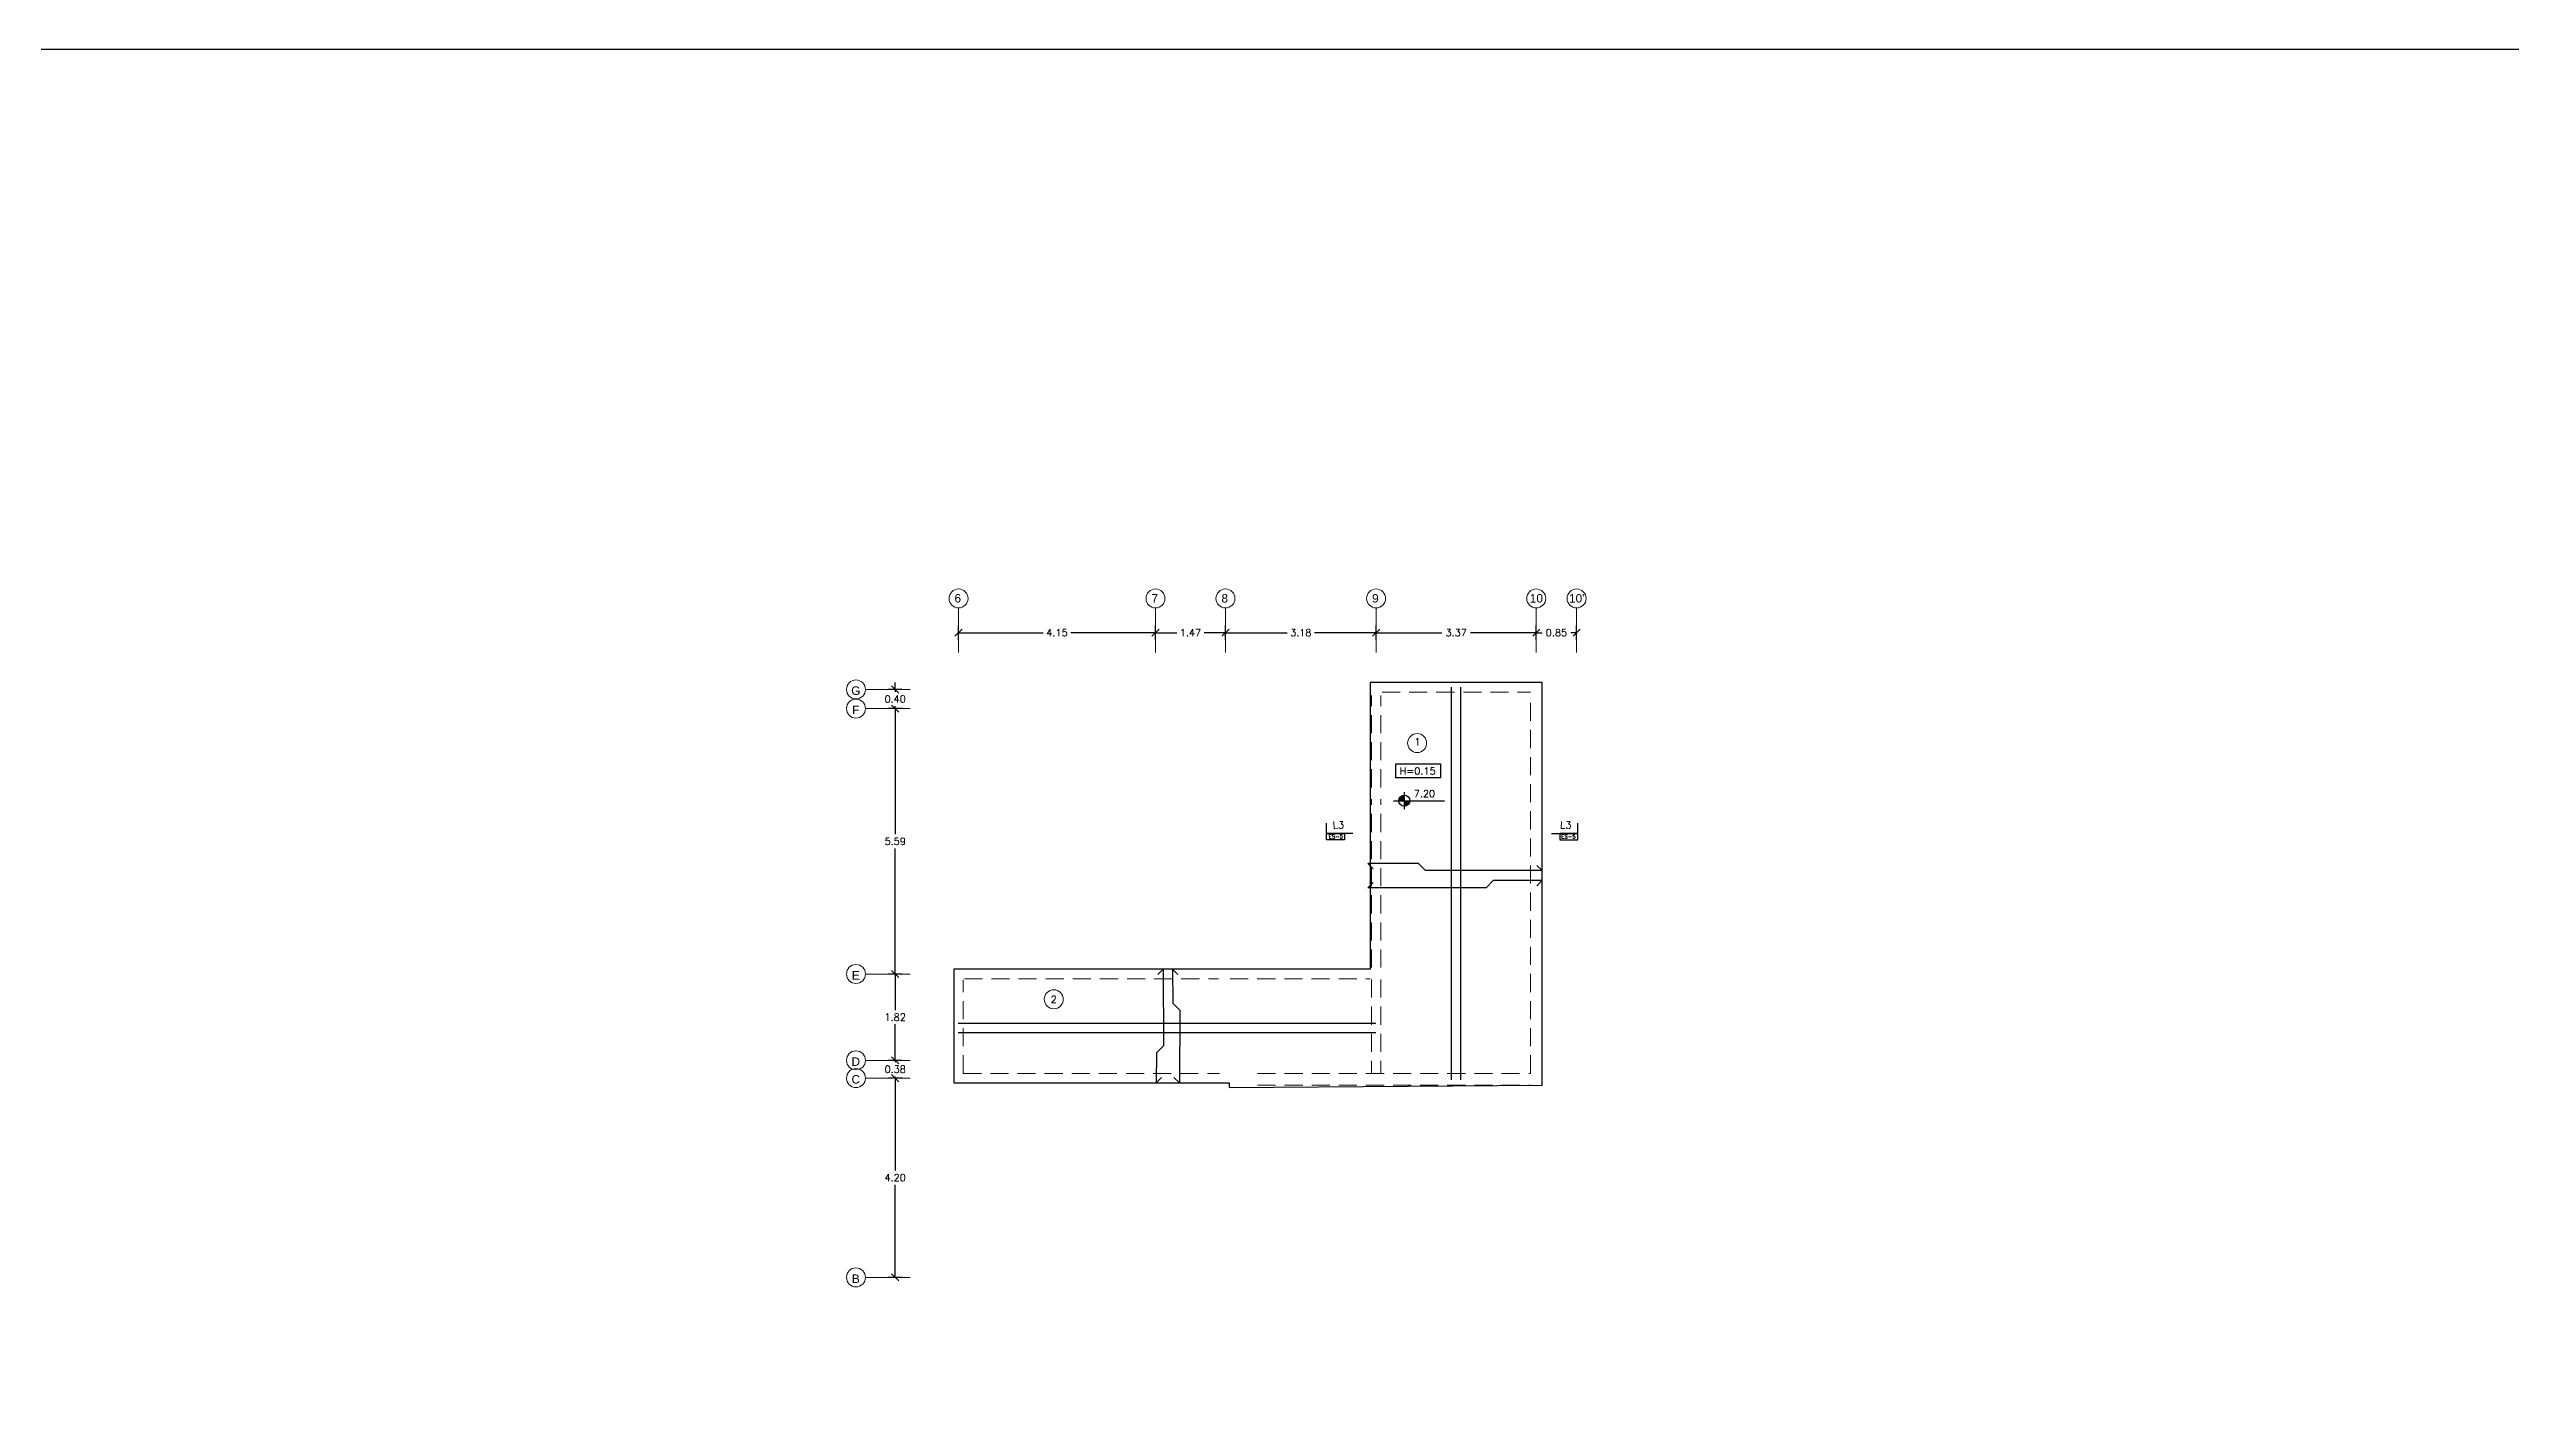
# Model space of a CAD drawing. Header units: metres. Extents: x -44 to 358, y -286 to 66.
# Drawn here: x 56.3 to 108.1, y -41 to -12.4 of the extents above; entities that cross this region are included whole.
import ezdxf
from ezdxf.enums import TextEntityAlignment as Align

# ---------------------------------------------------------------- set-up
doc = ezdxf.new("R2010")
doc.units = ezdxf.units.M
doc.header["$LTSCALE"] = 0.3
doc.header["$PDMODE"] = 3
doc.linetypes.add('Grid Line 1_2_', pattern=[22.225, 12.7, -3.175, 3.175, -3.175])
doc.linetypes.add('HIDDEN', pattern=[9.525, 6.35, -3.175])
for name, color, linetype, lineweight in [('0-S-GRID', 1, 'Continuous', 9), ('0-S-GRID-IDEN', 1, 'Continuous', 9), ('Columnas', 7, 'Continuous', 18), ('Cotas de elevación', 7, 'Continuous', 9), ('VIGAS', 1, 'HIDDEN', 15)]:
    doc.layers.add(name, color=color, linetype=linetype, lineweight=lineweight)
for name, color, linetype in [('ACERO', 5, 'Continuous'), ('BP', 3, 'Continuous'), ('DIMTEXTO', 4, 'Continuous'), ('TEXTOS', 4, 'Continuous')]:
    doc.layers.add(name, color=color, linetype=linetype)
doc.styles.add('Arial_2', font='arial.ttf', dxfattribs={"height": 0.2})
doc.styles.add('SMPLEX', font='simplex.shx')
doc.dimstyles.new('DIM-75', dxfattribs={"dimscale": 0.75, "dimtxt": 0.2, "dimasz": 0.2, "dimexe": 0.2, "dimexo": 0.2, "dimgap": 0.1, "dimtad": 0, "dimtih": 1, "dimtoh": 1, "dimzin": 0, "dimdsep": 46, "dimtxsty": 'SMPLEX', "dimblk1": 'OBLIQUE', "dimblk2": 'OBLIQUE', "dimsah": 1, "dimcen": 0.2, "dimclrd": 4, "dimclre": 4, "dimclrt": 4, "dimadec": 0, "dimazin": 0, "dimtfac": 1, "dimtmove": 0, "dimatfit": 3, "dimldrblk": 'OBLIQUE', "dimfxl": 0.2, "dimfxlon": 1, "dimtfill": 1, "dimtolj": 1, "dimtzin": 0, "dimarcsym": 0})

# ---------------------------------------------------------------- blocks, each defined once
blk = doc.blocks.new('_OBLIQUE')
at = {"color": 0, "linetype": 'ByBlock'}
blk.add_line((-0.5, -0.5), (0.5, 0.5), dxfattribs=at)
blk = doc.blocks.new('*D948')
at = {"layer": 'DEFPOINTS', "color": 0, "ltscale": 0.05, "transparency": 16777216}
for p in [(79.567, -24.729), (75.416, -25.146), (79.567, -25.146)]:
    blk.add_point(p, dxfattribs=at)
at = {"layer": 'DIMTEXTO', "color": 4, "lineweight": -2, "ltscale": 0.05, "transparency": 16777216}
for p, q in [((75.416, -24.879), (75.416, -24.579)), ((75.416, -24.729), (77.202, -24.729)), ((79.567, -24.729), (77.781, -24.729)), ((79.567, -24.879), (79.567, -24.579))]:
    blk.add_line(p, q, dxfattribs=at)
at = {"layer": 'DIMTEXTO', "color": 4, "lineweight": -2, "ltscale": 0.05, "transparency": 16777216, "xscale": 0.15, "yscale": 0.15, "zscale": 0.15, "rotation": 180}
blk.add_blockref('_OBLIQUE', (75.416, -24.729), dxfattribs=at)
at = {"layer": 'DIMTEXTO', "color": 4, "lineweight": -2, "ltscale": 0.05, "transparency": 16777216, "xscale": 0.15, "yscale": 0.15, "zscale": 0.15}
blk.add_blockref('_OBLIQUE', (79.567, -24.729), dxfattribs=at)
at = {"layer": 'DIMTEXTO', "color": 4, "ltscale": 0.05, "transparency": 16777216, "insert": (77.491, -24.729), "char_height": 0.15, "attachment_point": 5, "style": 'SMPLEX', "bg_fill": 3, "box_fill_scale": 1.1, "bg_fill_color": 256, "bg_fill_true_color": 13158600, "bg_fill_transparency": 0}
blk.add_mtext('\\A1;4.15', dxfattribs=at)
blk = doc.blocks.new('*D944')
at = {"layer": 'DEFPOINTS', "color": 0, "ltscale": 0.2, "transparency": 16777216}
for p in [(81.041, -24.729), (79.567, -25.146), (81.041, -25.146)]:
    blk.add_point(p, dxfattribs=at)
at = {"layer": 'DIMTEXTO', "color": 4, "lineweight": -2, "ltscale": 0.2, "transparency": 16777216}
for p, q in [((79.567, -24.879), (79.567, -24.579)), ((79.567, -24.729), (80.015, -24.729)), ((81.041, -24.729), (80.593, -24.729)), ((81.041, -24.879), (81.041, -24.579))]:
    blk.add_line(p, q, dxfattribs=at)
at = {"layer": 'DIMTEXTO', "color": 4, "lineweight": -2, "ltscale": 0.2, "transparency": 16777216, "xscale": 0.15, "yscale": 0.15, "zscale": 0.15, "rotation": 180}
blk.add_blockref('_OBLIQUE', (79.567, -24.729), dxfattribs=at)
at = {"layer": 'DIMTEXTO', "color": 4, "lineweight": -2, "ltscale": 0.2, "transparency": 16777216, "xscale": 0.15, "yscale": 0.15, "zscale": 0.15}
blk.add_blockref('_OBLIQUE', (81.041, -24.729), dxfattribs=at)
at = {"layer": 'DIMTEXTO', "color": 4, "ltscale": 0.2, "transparency": 16777216, "insert": (80.304, -24.729), "char_height": 0.15, "attachment_point": 5, "style": 'SMPLEX', "bg_fill": 3, "box_fill_scale": 1.1, "bg_fill_color": 256, "bg_fill_true_color": 13158600, "bg_fill_transparency": 0}
blk.add_mtext('\\A1;1.47', dxfattribs=at)
blk = doc.blocks.new('*D945')
at = {"layer": 'DEFPOINTS', "color": 0, "ltscale": 0.2, "transparency": 16777216}
for p in [(84.216, -24.729), (81.041, -25.146), (84.216, -25.146)]:
    blk.add_point(p, dxfattribs=at)
at = {"layer": 'DIMTEXTO', "color": 4, "lineweight": -2, "ltscale": 0.2, "transparency": 16777216}
for p, q in [((81.041, -24.879), (81.041, -24.579)), ((81.041, -24.729), (82.339, -24.729)), ((84.216, -24.729), (82.918, -24.729)), ((84.216, -24.879), (84.216, -24.579))]:
    blk.add_line(p, q, dxfattribs=at)
at = {"layer": 'DIMTEXTO', "color": 4, "lineweight": -2, "ltscale": 0.2, "transparency": 16777216, "xscale": 0.15, "yscale": 0.15, "zscale": 0.15, "rotation": 180}
blk.add_blockref('_OBLIQUE', (81.041, -24.729), dxfattribs=at)
at = {"layer": 'DIMTEXTO', "color": 4, "lineweight": -2, "ltscale": 0.2, "transparency": 16777216, "xscale": 0.15, "yscale": 0.15, "zscale": 0.15}
blk.add_blockref('_OBLIQUE', (84.216, -24.729), dxfattribs=at)
at = {"layer": 'DIMTEXTO', "color": 4, "ltscale": 0.2, "transparency": 16777216, "insert": (82.629, -24.729), "char_height": 0.15, "attachment_point": 5, "style": 'SMPLEX', "bg_fill": 3, "box_fill_scale": 1.1, "bg_fill_color": 256, "bg_fill_true_color": 13158600, "bg_fill_transparency": 0}
blk.add_mtext('\\A1;3.18', dxfattribs=at)
blk = doc.blocks.new('*D946')
at = {"layer": 'DEFPOINTS', "color": 0, "ltscale": 0.2, "transparency": 16777216}
for p in [(87.591, -24.729), (84.216, -25.146), (87.591, -25.146)]:
    blk.add_point(p, dxfattribs=at)
at = {"layer": 'DIMTEXTO', "color": 4, "lineweight": -2, "ltscale": 0.2, "transparency": 16777216}
for p, q in [((84.216, -24.879), (84.216, -24.579)), ((84.216, -24.729), (85.6, -24.729)), ((87.591, -24.729), (86.207, -24.729)), ((87.591, -24.879), (87.591, -24.579))]:
    blk.add_line(p, q, dxfattribs=at)
at = {"layer": 'DIMTEXTO', "color": 4, "lineweight": -2, "ltscale": 0.2, "transparency": 16777216, "xscale": 0.15, "yscale": 0.15, "zscale": 0.15, "rotation": 180}
blk.add_blockref('_OBLIQUE', (84.216, -24.729), dxfattribs=at)
at = {"layer": 'DIMTEXTO', "color": 4, "lineweight": -2, "ltscale": 0.2, "transparency": 16777216, "xscale": 0.15, "yscale": 0.15, "zscale": 0.15}
blk.add_blockref('_OBLIQUE', (87.591, -24.729), dxfattribs=at)
at = {"layer": 'DIMTEXTO', "color": 4, "ltscale": 0.2, "transparency": 16777216, "insert": (85.904, -24.729), "char_height": 0.15, "attachment_point": 5, "style": 'SMPLEX', "bg_fill": 3, "box_fill_scale": 1.1, "bg_fill_color": 256, "bg_fill_true_color": 13158600, "bg_fill_transparency": 0}
blk.add_mtext('\\A1;3.37', dxfattribs=at)
blk = doc.blocks.new('*D947')
at = {"layer": 'DEFPOINTS', "color": 0, "ltscale": 0.2, "transparency": 16777216}
for p in [(87.591, -25.146), (88.441, -25.146)]:
    blk.add_point(p, dxfattribs=at)
at = {"layer": 'DIMTEXTO', "color": 4, "lineweight": -2, "ltscale": 0.2, "transparency": 16777216}
for p, q in [((87.591, -24.879), (87.591, -24.579)), ((87.591, -24.729), (87.712, -24.729)), ((88.441, -24.729), (88.32, -24.729)), ((88.441, -24.879), (88.441, -24.579))]:
    blk.add_line(p, q, dxfattribs=at)
at = {"layer": 'DIMTEXTO', "color": 4, "lineweight": -2, "ltscale": 0.2, "transparency": 16777216, "xscale": 0.15, "yscale": 0.15, "zscale": 0.15, "rotation": 180}
blk.add_blockref('_OBLIQUE', (87.591, -24.729), dxfattribs=at)
at = {"layer": 'DIMTEXTO', "color": 4, "lineweight": -2, "ltscale": 0.2, "transparency": 16777216, "xscale": 0.15, "yscale": 0.15, "zscale": 0.15}
blk.add_blockref('_OBLIQUE', (88.441, -24.729), dxfattribs=at)
at = {"layer": 'DIMTEXTO', "color": 4, "ltscale": 0.2, "transparency": 16777216, "insert": (88.016, -24.729), "char_height": 0.15, "attachment_point": 5, "style": 'SMPLEX', "bg_fill": 3, "box_fill_scale": 1.1, "bg_fill_color": 256, "bg_fill_true_color": 13158600, "bg_fill_transparency": 0}
blk.add_mtext('\\A1;0.85', dxfattribs=at)
at = {"layer": 'DEFPOINTS', "color": 0, "ltscale": 0.2, "transparency": 16777216}
blk.add_point((88.441, -24.729), dxfattribs=at)
blk = doc.blocks.new('*D949')
at = {"layer": 'DIMTEXTO', "color": 4, "lineweight": -2, "transparency": 16777216}
for p, q in [((74.081, -33.742), (74.081, -33.592)), ((74.231, -33.742), (73.931, -33.742)), ((74.231, -34.117), (73.931, -34.117)), ((74.081, -33.742), (74.081, -33.779)), ((74.081, -34.117), (74.081, -34.079)), ((74.081, -34.117), (74.081, -34.267))]:
    blk.add_line(p, q, dxfattribs=at)
at = {"layer": 'DIMTEXTO', "color": 4, "lineweight": -2, "transparency": 16777216, "xscale": 0.15, "yscale": 0.15, "zscale": 0.15}
for p, rotation in [((74.081, -33.742), 270), ((74.081, -34.117), 90)]:
    blk.add_blockref('_OBLIQUE', p, dxfattribs=dict(at, rotation=rotation))
at = {"layer": 'DIMTEXTO', "color": 4, "transparency": 16777216, "insert": (74.081, -33.929), "char_height": 0.15, "attachment_point": 5, "style": 'SMPLEX', "bg_fill": 3, "box_fill_scale": 1.1, "bg_fill_color": 256, "bg_fill_true_color": 13158600, "bg_fill_transparency": 0}
blk.add_mtext('\\A1;0.38', dxfattribs=at)
at = {"layer": 'DEFPOINTS', "color": 0, "transparency": 16777216}
for p in [(74.081, -33.742), (74.395, -33.742), (74.395, -34.117)]:
    blk.add_point(p, dxfattribs=at)
blk = doc.blocks.new('*D950')
at = {"layer": 'DEFPOINTS', "color": 0, "transparency": 16777216}
for p in [(74.395, -34.117), (74.081, -38.317), (74.395, -38.317)]:
    blk.add_point(p, dxfattribs=at)
at = {"layer": 'DIMTEXTO', "color": 4, "lineweight": -2, "transparency": 16777216}
for p, q in [((74.231, -34.117), (73.931, -34.117)), ((74.081, -34.117), (74.081, -36.067)), ((74.081, -38.317), (74.081, -36.367)), ((74.231, -38.317), (73.931, -38.317))]:
    blk.add_line(p, q, dxfattribs=at)
at = {"layer": 'DIMTEXTO', "color": 4, "lineweight": -2, "transparency": 16777216, "xscale": 0.15, "yscale": 0.15, "zscale": 0.15}
for p, rotation in [((74.081, -34.117), 90), ((74.081, -38.317), 270)]:
    blk.add_blockref('_OBLIQUE', p, dxfattribs=dict(at, rotation=rotation))
at = {"layer": 'DIMTEXTO', "color": 4, "transparency": 16777216, "insert": (74.081, -36.217), "char_height": 0.15, "attachment_point": 5, "style": 'SMPLEX', "bg_fill": 3, "box_fill_scale": 1.1, "bg_fill_color": 256, "bg_fill_true_color": 13158600, "bg_fill_transparency": 0}
blk.add_mtext('\\A1;4.20', dxfattribs=at)
blk = doc.blocks.new('*D951')
at = {"layer": 'DEFPOINTS', "color": 0, "transparency": 16777216}
for p in [(74.081, -31.922), (74.395, -31.922), (74.395, -33.742)]:
    blk.add_point(p, dxfattribs=at)
at = {"layer": 'DIMTEXTO', "color": 4, "lineweight": -2, "transparency": 16777216}
for p, q in [((74.231, -31.922), (73.931, -31.922)), ((74.081, -31.922), (74.081, -32.682)), ((74.081, -33.742), (74.081, -32.982)), ((74.231, -33.742), (73.931, -33.742))]:
    blk.add_line(p, q, dxfattribs=at)
at = {"layer": 'DIMTEXTO', "color": 4, "lineweight": -2, "transparency": 16777216, "xscale": 0.15, "yscale": 0.15, "zscale": 0.15}
for p, rotation in [((74.081, -31.922), 90), ((74.081, -33.742), 270)]:
    blk.add_blockref('_OBLIQUE', p, dxfattribs=dict(at, rotation=rotation))
at = {"layer": 'DIMTEXTO', "color": 4, "transparency": 16777216, "insert": (74.081, -32.832), "char_height": 0.15, "attachment_point": 5, "style": 'SMPLEX', "bg_fill": 3, "box_fill_scale": 1.1, "bg_fill_color": 256, "bg_fill_true_color": 13158600, "bg_fill_transparency": 0}
blk.add_mtext('\\A1;1.82', dxfattribs=at)
blk = doc.blocks.new('*D952')
at = {"layer": 'DEFPOINTS', "color": 0, "ltscale": 0.2, "transparency": 16777216}
for p in [(74.081, -26.328), (74.395, -26.328), (74.395, -31.922)]:
    blk.add_point(p, dxfattribs=at)
at = {"layer": 'DIMTEXTO', "color": 4, "lineweight": -2, "ltscale": 0.2, "transparency": 16777216}
for p, q in [((74.231, -26.328), (73.931, -26.328)), ((74.081, -26.328), (74.081, -28.975)), ((74.081, -31.922), (74.081, -29.275)), ((74.231, -31.922), (73.931, -31.922))]:
    blk.add_line(p, q, dxfattribs=at)
at = {"layer": 'DIMTEXTO', "color": 4, "lineweight": -2, "ltscale": 0.2, "transparency": 16777216, "xscale": 0.15, "yscale": 0.15, "zscale": 0.15}
for p, rotation in [((74.081, -26.328), 90), ((74.081, -31.922), 270)]:
    blk.add_blockref('_OBLIQUE', p, dxfattribs=dict(at, rotation=rotation))
at = {"layer": 'DIMTEXTO', "color": 4, "ltscale": 0.2, "transparency": 16777216, "insert": (74.081, -29.125), "char_height": 0.15, "attachment_point": 5, "style": 'SMPLEX', "bg_fill": 3, "box_fill_scale": 1.1, "bg_fill_color": 256, "bg_fill_true_color": 13158600, "bg_fill_transparency": 0}
blk.add_mtext('\\A1;5.59', dxfattribs=at)
blk = doc.blocks.new('*D953')
at = {"layer": 'DIMTEXTO', "color": 4, "lineweight": -2, "ltscale": 0.2, "transparency": 16777216}
for p, q in [((74.231, -25.924), (73.931, -25.924)), ((74.081, -25.924), (74.081, -25.774)), ((74.081, -25.924), (74.081, -25.976)), ((74.231, -26.328), (73.931, -26.328)), ((74.081, -26.328), (74.081, -26.276)), ((74.081, -26.328), (74.081, -26.478))]:
    blk.add_line(p, q, dxfattribs=at)
at = {"layer": 'DIMTEXTO', "color": 4, "lineweight": -2, "ltscale": 0.2, "transparency": 16777216, "xscale": 0.15, "yscale": 0.15, "zscale": 0.15}
for p, rotation in [((74.081, -25.924), 270), ((74.081, -26.328), 90)]:
    blk.add_blockref('_OBLIQUE', p, dxfattribs=dict(at, rotation=rotation))
at = {"layer": 'DIMTEXTO', "color": 4, "ltscale": 0.2, "transparency": 16777216, "insert": (74.081, -26.126), "char_height": 0.15, "attachment_point": 5, "style": 'SMPLEX', "bg_fill": 3, "box_fill_scale": 1.1, "bg_fill_color": 256, "bg_fill_true_color": 13158600, "bg_fill_transparency": 0}
blk.add_mtext('\\A1;0.40', dxfattribs=at)
at = {"layer": 'DEFPOINTS', "color": 0, "ltscale": 0.2, "transparency": 16777216}
for p in [(74.081, -25.924), (74.395, -25.924), (74.395, -26.328)]:
    blk.add_point(p, dxfattribs=at)
blk = doc.blocks.new('dfghgfh')
at = {"layer": 'DIMTEXTO'}
h = blk.add_hatch(color=256, dxfattribs=at)
edge = h.paths.add_edge_path()
edge.add_line((0, 0), (-0.158, 0))
edge.add_arc((0, 0), 0.158, 90, 180, ccw=False)
edge.add_line((0, 0.158), (0, 0))
h = blk.add_hatch(color=256, dxfattribs=at)
edge = h.paths.add_edge_path()
edge.add_line((0, 0), (0.158, 0))
edge.add_arc((0, 0), 0.158, 270, 360, ccw=False)
edge.add_line((0, -0.158), (0, 0))
for p, q in [((-0.3, 0), (1.124, 0)), ((0, -0.238), (0, 0.238))]:
    blk.add_line(p, q, dxfattribs=at)
blk.add_circle((0, 0), 0.158, dxfattribs=at)

msp = doc.modelspace()

# ---------------------------------------------------------------- linework, layer by layer
at = {"layer": '0-S-GRID-IDEN'}
for centre, radius in [((75.416027, -24.0055741), 0.2), ((79.566627, -24.0055741), 0.2), ((81.041027, -24.0055741), 0.2), ((84.216027, -24.0055741), 0.2), ((87.591027, -24.0055741), 0.2), ((88.441027, -24.0055741), 0.2), ((85.0806994, -27.0540263), 0.20025), ((77.4225658, -32.4552634), 0.20025)]:
    msp.add_circle(centre, radius, dxfattribs=at)
at = {"layer": 'ACERO', "ltscale": 0.2}
for p, q in [((85.8034563, -34.15105), (85.8034563, -25.8735373)), ((86.0034563, -34.15105), (86.0034563, -25.8735373)), ((84.210578, -32.9620935), (75.408008, -32.9620935)), ((84.210578, -33.1620935), (75.408008, -33.1620935))]:
    msp.add_line(p, q, dxfattribs=at)
at = {"layer": 'ACERO'}
for points in [[(87.6037199, -29.632239), (87.716027, -29.7427642), (85.2582315, -29.7402672), (85.1082315, -29.5902672), (84.0406481, -29.5902889), (84.1531481, -29.7027889)], [(87.603527, -30.0653039), (87.716027, -29.9528039), (86.6826726, -29.9528493), (86.5326726, -30.1028493), (84.0406481, -30.1029098), (84.1531481, -29.9904098)], [(79.6138801, -31.9342775), (79.7264972, -31.8222812), (79.73761, -33.4360623), (79.587196, -33.5856472), (79.5785884, -34.21682), (79.6913989, -34.1046314)], [(80.0404275, -31.9350917), (79.9282389, -31.8222812), (79.9284121, -32.5363704), (80.0779969, -32.6867844), (80.0701678, -34.2168185), (79.953717, -34.1038803)]]:
    msp.add_lwpolyline(points, dxfattribs=at)
at = {"layer": 'DIMTEXTO'}
msp.add_lwpolyline([(0.9379767, -12.4288255), (147.6240338, -12.4288255), (147.6240338, -58.5105287), (0.9379767, -58.5105287)], close=True, dxfattribs=at)
at = {"layer": 'DIMTEXTO', "color": 4}
msp.add_lwpolyline([(84.6339497, -27.4944605), (85.5707051, -27.4944605), (85.5707051, -27.7856874), (84.6339497, -27.7856874)], close=True, dxfattribs=at)
at = {"layer": 'TEXTOS', "color": 6, "linetype": 'Continuous', "ltscale": 0.01}
for p, q in [((83.1702338, -29.0951325), (83.1702341, -28.7416412)), ((88.4639336, -29.0951325), (88.4639333, -28.7416412))]:
    msp.add_line(p, q, dxfattribs=at)
at = {"layer": 'TEXTOS', "color": 5, "linetype": 'Continuous', "ltscale": 0.01}
for p, q in [((83.7244359, -28.9590958), (83.170234, -28.9590963)), ((87.9097316, -28.9590958), (88.4639335, -28.9590963))]:
    msp.add_line(p, q, dxfattribs=at)
at = {"layer": 'TEXTOS', "color": 8, "linetype": 'Continuous', "ltscale": 0.01}
for points in [[(83.1702341, -29.0951298), (83.170234, -28.9590958), (83.5462376, -28.9590955), (83.5462377, -29.0951295)], [(88.4639334, -29.0951298), (88.4639335, -28.9590958), (88.0879299, -28.9590955), (88.0879298, -29.0951295)]]:
    msp.add_lwpolyline(points, close=True, dxfattribs=at)
at = {"layer": 'VIGAS', "ltscale": 0.2}
for p, q in [((84.341027, -25.7777409), (87.466027, -25.7777409)), ((84.116027, -27.9874403), (84.116027, -26.0485269)), ((84.316027, -27.9874403), (84.316027, -26.0485269)), ((84.341027, -25.9777409), (87.466027, -25.9777409)), ((84.116027, -31.7874403), (84.116027, -28.2374403)), ((84.316027, -31.7874403), (84.316027, -28.2374403)), ((75.316027, -34.0168185), (75.316027, -32.0472797)), ((75.516027, -34.0168185), (75.516027, -32.0472797)), ((75.5382279, -31.8222797), (80.891027, -31.8222797)), ((75.5382279, -32.0222797), (80.891027, -32.0222797)), ((81.141027, -31.8222797), (84.091027, -31.8222797)), ((81.141027, -32.0222797), (84.091027, -32.0222797)), ((84.116027, -32.0374403), (84.116027, -34.0168185)), ((84.316027, -32.0374403), (84.316027, -34.0168185)), ((75.516027, -34.0168185), (80.916027, -34.0168185)), ((75.516027, -34.2168185), (80.916027, -34.2168185)), ((81.716027, -34.0168185), (87.4666821, -34.0168185)), ((81.716027, -34.2668185), (87.4666821, -34.2668185))]:
    msp.add_line(p, q, dxfattribs=at)

# ---------------------------------------------------------------- block references
at = {"layer": 'Cotas de elevación', "color": 6, "xscale": 0.75, "yscale": 0.75, "zscale": 0.75}
msp.add_blockref('dfghgfh', (84.8106153, -28.2687504), dxfattribs=at)

# ---------------------------------------------------------------- texts
at = {"layer": 'DIMTEXTO', "style": 'SMPLEX'}
for s, p in [('1', (85.0883676, -27.0272871)), ('2', (77.4225658, -32.4552634))]:
    msp.add_text(s, height=0.15, dxfattribs=at).set_placement(p, align=Align.MIDDLE_CENTER)
at = {"layer": 'DIMTEXTO', "color": 4, "style": 'SMPLEX'}
msp.add_text('7.20', height=0.15, rotation=0.00000001, dxfattribs=at).set_placement((85.0094137, -28.196442))
at = {"layer": 'DIMTEXTO', "width": 0.168354375, "style": 'Arial_2'}
for s, insert, char_height, attachment_point in [('6', (75.4701947, -23.9134203), 0.1785937, 3), ('7', (79.6207947, -23.9134203), 0.1785937, 3), ('8', (81.0951947, -23.9134203), 0.1785937, 3), ('9', (84.2701947, -23.9134203), 0.1785937, 3), ('10', (87.5932552, -23.9134203), 0.17859375, 2), ("10'", (88.4432552, -23.9134203), 0.17859375, 2)]:
    msp.add_mtext(s, dxfattribs=dict(at, insert=insert, char_height=char_height, attachment_point=attachment_point))
at = {"layer": 'TEXTOS', "color": 4, "ltscale": 0.5, "char_height": 0.08249794, "attachment_point": 5, "style": 'SMPLEX'}
for insert, rotation in [((83.3657366, -29.0235562), 0.7773585), ((88.2684309, -29.0235562), 359.2226415)]:
    msp.add_mtext('ES-5', dxfattribs=dict(at, insert=insert, rotation=rotation))

# ---------------------------------------------------------------- next in the draw order: texts
at = {"layer": 'DIMTEXTO', "color": 4, "lineweight": -3, "insert": (88.2120949, -28.7826576), "char_height": 0.14999625, "attachment_point": 5, "rotation": 359.2226415, "style": 'SMPLEX', "bg_fill": 3, "box_fill_scale": 1.1, "bg_fill_color": 256, "bg_fill_true_color": 13158600, "bg_fill_transparency": 0}
msp.add_mtext('L3', dxfattribs=at)

# ---------------------------------------------------------------- next in the draw order: wipeouts: each hides what was drawn before it
msp.add_wipeout([(72.247785, -25.3278494), (81.6251063, -25.4028139), (81.6251063, -26.8083957), (72.3040485, -26.6397258)])
for points in [[(87.7309359, -27.4087316), (87.726492, -26.0281616), (87.4631423, -26.0279365), (87.4487858, -27.4087312)], [(87.7314323, -34.0166487), (87.7270627, -32.6591982), (87.463713, -32.6589731), (87.449601, -34.0162517)]]:
    msp.add_wipeout(points).dxf.layer = 'Columnas'

# ---------------------------------------------------------------- next in the draw order: linework, layer by layer
at = {"layer": 'BP', "ltscale": 0.2}
msp.add_lwpolyline([(84.091027, -25.7777409), (84.091027, -31.8222797), (75.316027, -31.8222797), (75.316027, -34.2168185), (81.116027, -34.2168185), (81.116027, -34.3168185), (87.7160274, -34.26682), (87.7160274, -25.7777409)], close=True, dxfattribs=at)
at = {"layer": 'VIGAS', "ltscale": 0.2}
for p, q in [((87.4666821, -34.0168185), (87.466027, -26.0277409)), ((87.7166821, -34.016798), (87.716027, -26.0277204))]:
    msp.add_line(p, q, dxfattribs=at)

# ---------------------------------------------------------------- next in the draw order: dimensions: what is measured, and where the dimension line sits
at = {"layer": 'DIMTEXTO', "color": 1, "ltscale": 0.05}
dim = msp.add_linear_dim(base=(79.566627, -24.7293683), p1=(75.416027, -25.1455741), p2=(79.566627, -25.1455741), dimstyle='DIM-75', override={"dimtmove": 1}, dxfattribs=at)
dim.commit()
dim.dimension.update_dxf_attribs({"geometry": '*D948', "text_midpoint": (77.491327, -24.7293683)})

# ---------------------------------------------------------------- next in the draw order: wipeouts: each hides what was drawn before it
msp.add_wipeout([(73.8246021, -40.6568925), (72.0099647, -40.6744976), (71.9660042, -25.1429425), (74.4127091, -25.151271)]).dxf.layer = 'Columnas'

# ---------------------------------------------------------------- next in the draw order: linework, layer by layer
at = {"layer": '0-S-GRID', "linetype": 'Grid Line 1_2_'}
for p, q in [((75.416027, -24.2055741), (75.416027, -25.1455741)), ((75.416027, -24.2055741), (75.416027, -25.1455741)), ((73.4545151, -25.9235269), (74.3945151, -25.9235269)), ((73.4545151, -25.9235269), (74.3945151, -25.9235269)), ((73.4545151, -26.3277409), (74.3945151, -26.3277409)), ((73.4545151, -26.3277409), (74.3945151, -26.3277409))]:
    msp.add_line(p, q, dxfattribs=at)
at = {"layer": '0-S-GRID-IDEN'}
for centre in [(73.2545151, -25.9235269), (73.2545151, -26.3277409), (73.2545151, -31.9222797), (73.254515, -33.7418185), (73.254515, -34.1168185), (73.2545151, -38.3168185)]:
    msp.add_circle(centre, 0.2, dxfattribs=at)

# ---------------------------------------------------------------- next in the draw order: texts
at = {"layer": 'DIMTEXTO', "char_height": 0.1785937, "width": 0.168354375, "attachment_point": 5, "style": 'Arial_2'}
for s, insert in [('G', (73.2508308, -25.9504547)), ('F', (73.2508308, -26.3546686)), ('E', (73.2508308, -31.9492074)), ('D', (73.2508307, -33.7687463)), ('C', (73.2508307, -34.1437463)), ('B', (73.2508308, -38.3437463))]:
    msp.add_mtext(s, dxfattribs=dict(at, insert=insert))
at = {"layer": 'DIMTEXTO', "color": 4, "insert": (85.0900671, -27.6432138), "char_height": 0.15, "attachment_point": 5, "rotation": 0.00000001, "style": 'SMPLEX', "bg_fill": 3, "box_fill_scale": 1.1, "bg_fill_color": 256, "bg_fill_true_color": 13158600, "bg_fill_transparency": 0}
msp.add_mtext('\\A1;H=0.15', dxfattribs=at)
at = {"layer": 'DIMTEXTO', "color": 4, "lineweight": -3, "insert": (83.4220726, -28.7826576), "char_height": 0.14999625, "attachment_point": 5, "rotation": 0.7773585, "style": 'SMPLEX', "bg_fill": 3, "box_fill_scale": 1.1, "bg_fill_color": 256, "bg_fill_true_color": 13158600, "bg_fill_transparency": 0}
msp.add_mtext('L3', dxfattribs=at)

# ---------------------------------------------------------------- next in the draw order: dimensions: what is measured, and where the dimension line sits
at = {"layer": 'DIMTEXTO', "ltscale": 0.2}
dim = msp.add_linear_dim(base=(81.041027, -24.7293683), p1=(79.566627, -25.1455741), p2=(81.041027, -25.1455741), dimstyle='DIM-75', override={"dimtmove": 1}, dxfattribs=at)
dim.commit()
dim.dimension.update_dxf_attribs({"geometry": '*D944', "text_midpoint": (80.303827, -24.7293683)})
at = {"layer": 'DIMTEXTO'}
dim = msp.add_linear_dim(base=(74.0811816731, -33.7418185094), p1=(74.3945150355, -34.1168185094), p2=(74.3945150355, -33.7418185094), angle=90, dimstyle='DIM-75', dxfattribs=at)
dim.commit()
dim.dimension.update_dxf_attribs({"geometry": '*D949', "text_midpoint": (74.0811816731, -33.9293185094)})

# ---------------------------------------------------------------- next in the draw order: linework, layer by layer
at = {"layer": '0-S-GRID', "linetype": 'Grid Line 1_2_'}
for p, q in [((79.566627, -24.2055741), (79.566627, -25.1455741)), ((79.566627, -24.2055741), (79.566627, -25.1455741)), ((73.454515, -34.1168185), (74.394515, -34.1168185)), ((73.4545151, -34.1168185), (74.3945151, -34.1168185))]:
    msp.add_line(p, q, dxfattribs=at)

# ---------------------------------------------------------------- next in the draw order: dimensions: what is measured, and where the dimension line sits
at = {"layer": 'DIMTEXTO', "ltscale": 0.2}
dim = msp.add_linear_dim(base=(84.2160269868, -24.7293683041), p1=(81.0410269855, -25.1455741076), p2=(84.2160269868, -25.1455741076), dimstyle='DIM-75', override={"dimtmove": 1}, dxfattribs=at)
dim.commit()
dim.dimension.update_dxf_attribs({"geometry": '*D945', "text_midpoint": (82.6285269862, -24.7293683041)})
at = {"layer": 'DIMTEXTO'}
dim = msp.add_linear_dim(base=(74.0811817, -31.9222797), p1=(74.394515, -33.7418185), p2=(74.3945151, -31.9222797), angle=90, dimstyle='DIM-75', dxfattribs=at)
dim.commit()
dim.dimension.update_dxf_attribs({"geometry": '*D951', "text_midpoint": (74.0811817, -32.8320491)})

# ---------------------------------------------------------------- next in the draw order: linework, layer by layer
at = {"layer": '0-S-GRID', "linetype": 'Grid Line 1_2_'}
for p, q in [((81.041027, -24.2055741), (81.041027, -25.1455741)), ((81.041027, -24.2055741), (81.041027, -25.1455741)), ((73.4545151, -31.9222797), (74.3945151, -31.9222797)), ((73.4545151, -31.9222797), (74.3945151, -31.9222797)), ((73.454515, -33.7418185), (74.394515, -33.7418185)), ((73.4545151, -33.7418185), (74.3945151, -33.7418185))]:
    msp.add_line(p, q, dxfattribs=at)

# ---------------------------------------------------------------- next in the draw order: dimensions: what is measured, and where the dimension line sits
at = {"layer": 'DIMTEXTO', "ltscale": 0.2}
dim = msp.add_linear_dim(base=(87.5910269855, -24.7293682743), p1=(84.2160269868, -25.1455741076), p2=(87.5910269855, -25.1455740778), dimstyle='DIM-75', override={"dimtmove": 1}, dxfattribs=at)
dim.commit()
dim.dimension.update_dxf_attribs({"geometry": '*D946', "text_midpoint": (85.9035269862, -24.7293682743)})
at = {"layer": 'DIMTEXTO'}
dim = msp.add_linear_dim(base=(74.0811817, -38.3168185), p1=(74.394515, -34.1168185), p2=(74.3945151, -38.3168185), angle=90, dimstyle='DIM-75', dxfattribs=at)
dim.commit()
dim.dimension.update_dxf_attribs({"geometry": '*D950', "text_midpoint": (74.0811817, -36.2168185)})

# ---------------------------------------------------------------- next in the draw order: linework, layer by layer
at = {"layer": '0-S-GRID', "linetype": 'Grid Line 1_2_'}
for p, q in [((84.216027, -24.2055741), (84.216027, -25.1455741)), ((84.216027, -24.2055741), (84.216027, -25.1455741)), ((73.4545151, -38.3168185), (74.3945151, -38.3168185)), ((73.4545151, -38.3168185), (74.3945151, -38.3168185))]:
    msp.add_line(p, q, dxfattribs=at)

# ---------------------------------------------------------------- next in the draw order: dimensions: what is measured, and where the dimension line sits
at = {"layer": 'DIMTEXTO', "ltscale": 0.2}
dim = msp.add_linear_dim(base=(88.441027, -24.7293682), p1=(87.591027, -25.1455741), p2=(88.441027, -25.1455741), dimstyle='DIM-75', override={"dimtmove": 1}, dxfattribs=at)
dim.commit()
dim.dimension.update_dxf_attribs({"geometry": '*D947', "text_midpoint": (88.016027, -24.7293682)})
dim = msp.add_linear_dim(base=(74.0811817, -26.3277409), p1=(74.3945151, -31.9222797), p2=(74.3945151, -26.3277409), angle=90, dimstyle='DIM-75', override={"dimtmove": 1}, dxfattribs=at)
dim.commit()
dim.dimension.update_dxf_attribs({"geometry": '*D952', "text_midpoint": (74.0811817, -29.1250103)})

# ---------------------------------------------------------------- next in the draw order: linework, layer by layer
at = {"layer": '0-S-GRID', "linetype": 'Grid Line 1_2_'}
for p, q in [((87.591027, -24.2055741), (87.591027, -25.1455741)), ((87.591027, -24.2055741), (87.591027, -25.145574)), ((88.441027, -24.2055741), (88.441027, -25.1455741)), ((88.441027, -24.2055741), (88.441027, -25.145574))]:
    msp.add_line(p, q, dxfattribs=at)

# ---------------------------------------------------------------- next in the draw order: dimensions: what is measured, and where the dimension line sits
at = {"layer": 'DIMTEXTO', "ltscale": 0.2}
dim = msp.add_linear_dim(base=(74.0811817, -25.9235269), p1=(74.3945151, -26.3277409), p2=(74.3945151, -25.9235269), angle=90, dimstyle='DIM-75', override={"dimtmove": 1}, dxfattribs=at)
dim.commit()
dim.dimension.update_dxf_attribs({"geometry": '*D953', "text_midpoint": (74.0811817, -26.1256339)})

doc.saveas('drawing.dxf')
